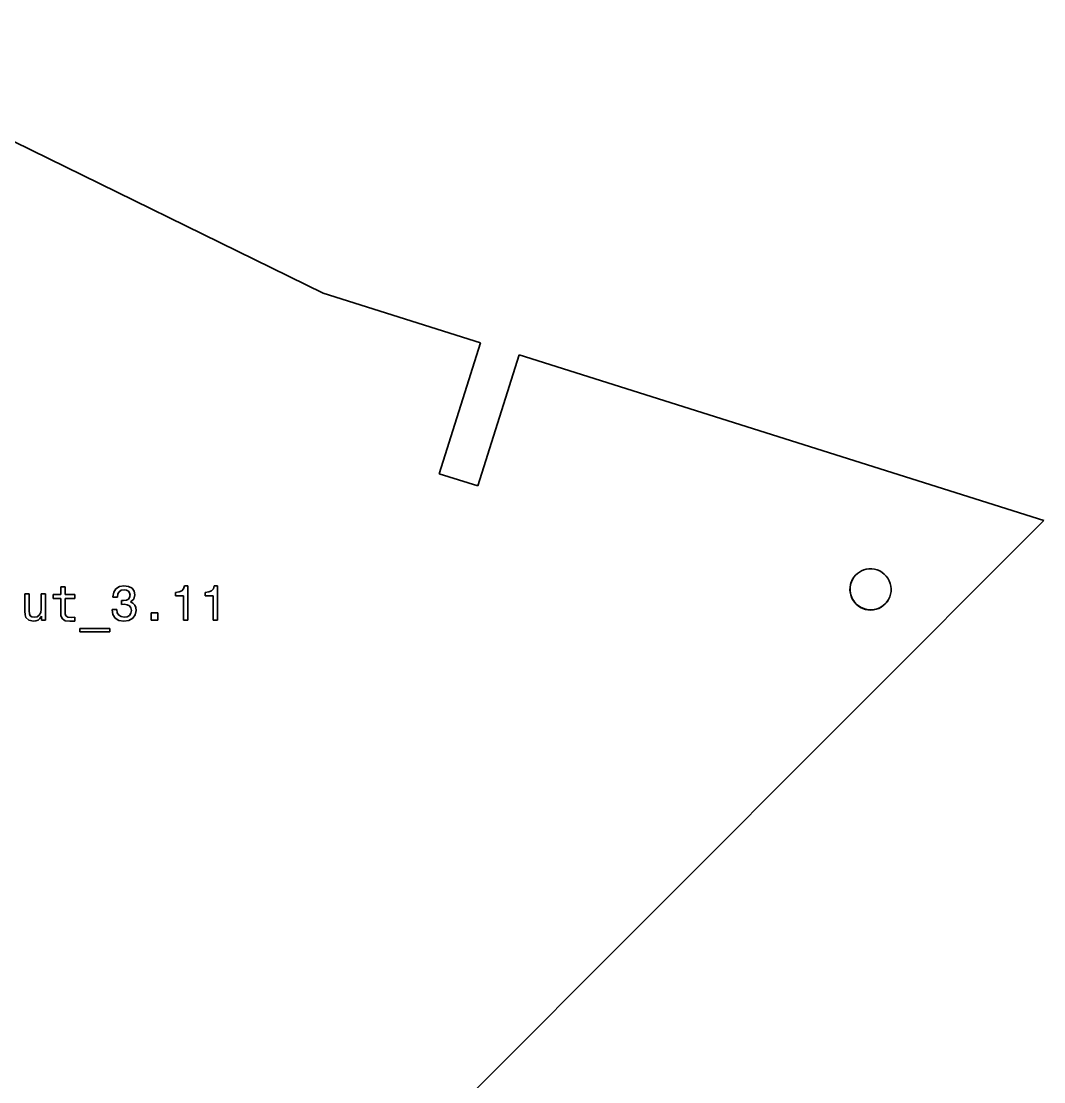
# Model space of a CAD drawing. Extents: x 182 to 477, y 14 to 402.
# Drawn here: x 327.9 to 476.7, y 207.9 to 362.3 of the extents above; entities that cross this region are included whole.
import ezdxf

# ---------------------------------------------------------------- set-up
doc = ezdxf.new("R2010")
doc.units = 0

msp = doc.modelspace()

# ---------------------------------------------------------------- linework, layer by layer
at = {"color": 7, "lineweight": 35}
for p, q in [((371.807861, 322.724304), (290.98291, 362.313782)), ((371.807861, 322.724304), (394.693237, 315.495178)), ((400.319214, 313.718048), (476.699158, 289.590942)), ((476.699158, 289.590942), (219.461761, 31.832611))]:
    msp.add_line(p, q, dxfattribs=at)
at = {"color": 7, "lineweight": 35, "ltscale": 0.5}
for p, q in [((394.693237, 315.495178), (388.669006, 296.424042)), ((394.294983, 294.646912), (400.319214, 313.718048))]:
    msp.add_line(p, q, dxfattribs=at)
at = {"color": 7, "lineweight": 35, "ltscale": 0.1475}
msp.add_line((388.669006, 296.424042), (394.294983, 294.646912), dxfattribs=at)
at = {"color": 7, "lineweight": 35, "ltscale": 0.01585}
for p, q in [((334.228729, 279.939087), (333.594727, 279.939087)), ((329.019806, 278.937683), (328.385803, 278.937683)), ((331.390106, 278.937683), (330.756104, 278.937683))]:
    msp.add_line(p, q, dxfattribs=at)
at = {"color": 7, "lineweight": 35, "ltscale": 0.028278}
for p, q in [((333.594727, 279.939087), (333.594727, 278.807983)), ((334.228729, 278.807983), (334.228729, 279.939087))]:
    msp.add_line(p, q, dxfattribs=at)
at = {"color": 7, "lineweight": 35, "ltscale": 0.014989}
msp.add_line((341.642273, 279.672546), (341.318054, 279.168213), dxfattribs=at)
at = {"color": 7, "lineweight": 35, "ltscale": 0.01474}
msp.add_line((342.139404, 279.989532), (341.642273, 279.672546), dxfattribs=at)
at = {"color": 7, "lineweight": 35, "ltscale": 0.016464}
msp.add_line((342.787811, 280.104797), (342.139404, 279.989532), dxfattribs=at)
at = {"color": 7, "lineweight": 35, "ltscale": 0.017449}
msp.add_line((343.479462, 280.011169), (342.787811, 280.104797), dxfattribs=at)
at = {"color": 7, "lineweight": 35, "ltscale": 0.014261}
msp.add_line((343.983765, 279.744568), (343.479462, 280.011169), dxfattribs=at)
at = {"color": 7, "lineweight": 35, "ltscale": 0.013149}
msp.add_line((344.293579, 279.319519), (343.983765, 279.744568), dxfattribs=at)
at = {"color": 7, "lineweight": 35, "ltscale": 0.009828}
for p, q in [((351.490967, 279.665344), (351.231598, 279.369934)), ((355.828156, 279.665344), (355.568787, 279.369934))]:
    msp.add_line(p, q, dxfattribs=at)
at = {"color": 7, "lineweight": 35, "ltscale": 0.011455}
for p, q in [((351.620667, 280.104797), (351.490967, 279.665344)), ((355.957825, 280.104797), (355.828156, 279.665344))]:
    msp.add_line(p, q, dxfattribs=at)
at = {"color": 7, "lineweight": 35, "ltscale": 0.012247}
msp.add_line((352.110565, 280.104797), (351.620667, 280.104797), dxfattribs=at)
at = {"color": 7, "lineweight": 35, "ltscale": 0.1259}
for p, q in [((352.110565, 275.068787), (352.110565, 280.104797)), ((356.447754, 275.068787), (356.447754, 280.104797))]:
    msp.add_line(p, q, dxfattribs=at)
at = {"color": 7, "lineweight": 35, "ltscale": 0.012248}
msp.add_line((356.447754, 280.104797), (355.957825, 280.104797), dxfattribs=at)
at = {"color": 7, "lineweight": 35, "ltscale": 0.063581}
msp.add_line((328.385803, 278.937683), (328.385803, 276.39444), dxfattribs=at)
at = {"color": 7, "lineweight": 35, "ltscale": 0.06214}
msp.add_line((329.019806, 276.452087), (329.019806, 278.937683), dxfattribs=at)
at = {"color": 7, "lineweight": 35, "ltscale": 0.055836}
msp.add_line((330.756104, 278.937683), (330.756104, 276.704224), dxfattribs=at)
at = {"color": 7, "lineweight": 35, "ltscale": 0.096722}
msp.add_line((331.390106, 275.068787), (331.390106, 278.937683), dxfattribs=at)
at = {"color": 7, "lineweight": 35, "ltscale": 0.013509}
for p, q in [((332.499634, 278.807983), (332.499634, 278.267639)), ((335.67688, 278.267639), (335.67688, 278.807983))]:
    msp.add_line(p, q, dxfattribs=at)
at = {"color": 7, "lineweight": 35, "ltscale": 0.027377}
for p, q in [((333.594727, 278.807983), (332.499634, 278.807983)), ((332.499634, 278.267639), (333.594727, 278.267639))]:
    msp.add_line(p, q, dxfattribs=at)
at = {"color": 7, "lineweight": 35, "ltscale": 0.048451}
msp.add_line((333.594727, 278.267639), (333.594727, 276.32959), dxfattribs=at)
at = {"color": 7, "lineweight": 35, "ltscale": 0.036204}
for p, q in [((335.67688, 278.807983), (334.228729, 278.807983)), ((334.228729, 278.267639), (335.67688, 278.267639))]:
    msp.add_line(p, q, dxfattribs=at)
at = {"color": 7, "lineweight": 35, "ltscale": 0.045749}
msp.add_line((334.228729, 276.437683), (334.228729, 278.267639), dxfattribs=at)
at = {"color": 7, "lineweight": 35, "ltscale": 0.016968}
msp.add_line((341.318054, 279.168213), (341.209991, 278.498169), dxfattribs=at)
at = {"color": 7, "lineweight": 35, "ltscale": 0.00126}
msp.add_line((341.209991, 278.498169), (341.209991, 278.447754), dxfattribs=at)
at = {"color": 7, "lineweight": 35, "ltscale": 0.01603}
msp.add_line((341.209991, 278.447754), (341.851196, 278.447754), dxfattribs=at)
at = {"color": 7, "lineweight": 35, "ltscale": 0.011617}
msp.add_line((341.851196, 278.447754), (341.908844, 278.908844), dxfattribs=at)
at = {"color": 7, "lineweight": 35, "ltscale": 0.009517}
msp.add_line((341.908844, 278.908844), (342.096161, 279.240234), dxfattribs=at)
at = {"color": 7, "lineweight": 35, "ltscale": 0.009092}
msp.add_line((342.096161, 279.240234), (342.398743, 279.441986), dxfattribs=at)
at = {"color": 7, "lineweight": 35, "ltscale": 0.010779}
for p, q in [((342.398743, 279.441986), (342.823822, 279.514038)), ((330.15094, 275.580322), (329.725861, 275.50827))]:
    msp.add_line(p, q, dxfattribs=at)
at = {"color": 7, "lineweight": 35, "ltscale": 0.009477}
msp.add_line((342.823822, 279.514038), (343.198486, 279.45639), dxfattribs=at)
at = {"color": 7, "lineweight": 35, "ltscale": 0.008378}
msp.add_line((343.465027, 278.137939), (343.162445, 277.993866), dxfattribs=at)
at = {"color": 7, "lineweight": 35, "ltscale": 0.007819}
msp.add_line((343.198486, 279.45639), (343.472229, 279.305115), dxfattribs=at)
at = {"color": 7, "lineweight": 35, "ltscale": 0.00735}
msp.add_line((343.637939, 278.375702), (343.465027, 278.137939), dxfattribs=at)
at = {"color": 7, "lineweight": 35, "ltscale": 0.007394}
msp.add_line((343.472229, 279.305115), (343.637939, 279.06012), dxfattribs=at)
at = {"color": 7, "lineweight": 35, "ltscale": 0.008442}
msp.add_line((343.637939, 279.06012), (343.702789, 278.728729), dxfattribs=at)
at = {"color": 7, "lineweight": 35, "ltscale": 0.008973}
msp.add_line((343.702789, 278.728729), (343.637939, 278.375702), dxfattribs=at)
at = {"color": 7, "lineweight": 35, "ltscale": 0.01522}
msp.add_line((343.767639, 277.748901), (344.235931, 278.137939), dxfattribs=at)
at = {"color": 7, "lineweight": 35, "ltscale": 0.016035}
msp.add_line((344.235931, 278.137939), (344.401642, 278.757568), dxfattribs=at)
at = {"color": 7, "lineweight": 35, "ltscale": 0.014306}
msp.add_line((344.401642, 278.757568), (344.293579, 279.319519), dxfattribs=at)
at = {"color": 7, "lineweight": 35, "ltscale": 0.013764}
msp.add_line((350.835358, 279.197021), (350.287811, 279.139404), dxfattribs=at)
at = {"color": 7, "lineweight": 35, "ltscale": 0.012788}
for p, q in [((350.287811, 279.139404), (350.287811, 278.627869)), ((354.624969, 279.139404), (354.624969, 278.627869))]:
    msp.add_line(p, q, dxfattribs=at)
at = {"color": 7, "lineweight": 35, "ltscale": 0.029179}
for p, q in [((350.287811, 278.627869), (351.454956, 278.627869)), ((354.624969, 278.627869), (355.792114, 278.627869))]:
    msp.add_line(p, q, dxfattribs=at)
at = {"color": 7, "lineweight": 35, "ltscale": 0.010808}
for p, q in [((351.231598, 279.369934), (350.835358, 279.197021)), ((355.568787, 279.369934), (355.172546, 279.197021))]:
    msp.add_line(p, q, dxfattribs=at)
at = {"color": 7, "lineweight": 35, "ltscale": 0.088977}
for p, q in [((351.454956, 278.627869), (351.454956, 275.068787)), ((355.792114, 278.627869), (355.792114, 275.068787))]:
    msp.add_line(p, q, dxfattribs=at)
at = {"color": 7, "lineweight": 35, "ltscale": 0.013765}
msp.add_line((355.172546, 279.197021), (354.624969, 279.139404), dxfattribs=at)
at = {"color": 7, "lineweight": 35, "ltscale": 0.013093}
msp.add_line((330.756104, 276.704224), (330.684082, 276.185486), dxfattribs=at)
at = {"color": 7, "lineweight": 35, "ltscale": 0.001261}
msp.add_line((341.094727, 276.639404), (341.094727, 276.588959), dxfattribs=at)
at = {"color": 7, "lineweight": 35, "ltscale": 0.016571}
msp.add_line((341.757568, 276.639404), (341.094727, 276.639404), dxfattribs=at)
at = {"color": 7, "lineweight": 35, "ltscale": 0.017529}
msp.add_line((341.094727, 276.588959), (341.209991, 275.897339), dxfattribs=at)
at = {"color": 7, "lineweight": 35, "ltscale": 0.012052}
msp.add_line((341.836792, 276.163879), (341.757568, 276.639404), dxfattribs=at)
at = {"color": 7, "lineweight": 35, "ltscale": 0.007027}
msp.add_line((342.75177, 277.950623), (342.470795, 277.957825), dxfattribs=at)
at = {"color": 7, "lineweight": 35, "ltscale": 0.014229}
msp.add_line((342.470795, 277.957825), (342.470795, 277.388672), dxfattribs=at)
at = {"color": 7, "lineweight": 35, "ltscale": 0.008833}
msp.add_line((342.470795, 277.388672), (342.823822, 277.403076), dxfattribs=at)
at = {"color": 7, "lineweight": 35, "ltscale": 0.010324}
msp.add_line((343.162445, 277.993866), (342.75177, 277.950623), dxfattribs=at)
at = {"color": 7, "lineweight": 35, "ltscale": 0.011462}
msp.add_line((342.823822, 277.403076), (343.27771, 277.338257), dxfattribs=at)
at = {"color": 7, "lineweight": 35, "ltscale": 0.009505}
msp.add_line((343.27771, 277.338257), (343.616333, 277.165344), dxfattribs=at)
at = {"color": 7, "lineweight": 35, "ltscale": 0.008648}
msp.add_line((343.616333, 277.165344), (343.818054, 276.884338), dxfattribs=at)
at = {"color": 7, "lineweight": 35, "ltscale": 0.009919}
msp.add_line((344.113464, 277.554382), (343.767639, 277.748901), dxfattribs=at)
at = {"color": 7, "lineweight": 35, "ltscale": 0.010632}
msp.add_line((343.890106, 276.516907), (343.810852, 276.09906), dxfattribs=at)
at = {"color": 7, "lineweight": 35, "ltscale": 0.009361}
msp.add_line((343.818054, 276.884338), (343.890106, 276.516907), dxfattribs=at)
at = {"color": 7, "lineweight": 35, "ltscale": 0.009298}
msp.add_line((344.372833, 277.287811), (344.113464, 277.554382), dxfattribs=at)
at = {"color": 7, "lineweight": 35, "ltscale": 0.00951}
msp.add_line((344.531311, 276.941986), (344.372833, 277.287811), dxfattribs=at)
at = {"color": 7, "lineweight": 35, "ltscale": 0.016531}
msp.add_line((344.45929, 275.8685), (344.588959, 276.516907), dxfattribs=at)
at = {"color": 7, "lineweight": 35, "ltscale": 0.010724}
for p, q in [((344.588959, 276.516907), (344.531311, 276.941986)), ((330.684082, 276.185486), (330.475128, 275.810852))]:
    msp.add_line(p, q, dxfattribs=at)
at = {"color": 7, "lineweight": 35, "ltscale": 0.0128}
msp.add_line((328.385803, 276.39444), (328.40741, 275.882904), dxfattribs=at)
at = {"color": 7, "lineweight": 35, "ltscale": 0.011165}
msp.add_line((328.40741, 275.882904), (328.544312, 275.457825), dxfattribs=at)
at = {"color": 7, "lineweight": 35, "ltscale": 0.014273}
msp.add_line((328.544312, 275.457825), (328.962158, 275.068787), dxfattribs=at)
at = {"color": 7, "lineweight": 35, "ltscale": 0.017097}
msp.add_line((328.962158, 275.068787), (329.632202, 274.931885), dxfattribs=at)
at = {"color": 7, "lineweight": 35, "ltscale": 0.010472}
msp.add_line((329.048615, 276.03421), (329.019806, 276.452087), dxfattribs=at)
at = {"color": 7, "lineweight": 35, "ltscale": 0.007994}
msp.add_line((329.171082, 275.738831), (329.048615, 276.03421), dxfattribs=at)
at = {"color": 7, "lineweight": 35, "ltscale": 0.00692}
msp.add_line((329.387238, 275.565918), (329.171082, 275.738831), dxfattribs=at)
at = {"color": 7, "lineweight": 35, "ltscale": 0.008587}
msp.add_line((329.725861, 275.50827), (329.387238, 275.565918), dxfattribs=at)
at = {"color": 7, "lineweight": 35, "ltscale": 0.009094}
msp.add_line((329.632202, 274.931885), (329.992432, 274.98233), dxfattribs=at)
at = {"color": 7, "lineweight": 35, "ltscale": 0.008396}
msp.add_line((329.992432, 274.98233), (330.302216, 275.112), dxfattribs=at)
at = {"color": 7, "lineweight": 35, "ltscale": 0.009945}
msp.add_line((330.475128, 275.810852), (330.15094, 275.580322), dxfattribs=at)
at = {"color": 7, "lineweight": 35, "ltscale": 0.008694}
msp.add_line((330.302216, 275.112), (330.568787, 275.335358), dxfattribs=at)
at = {"color": 7, "lineweight": 35, "ltscale": 0.009741}
msp.add_line((330.568787, 275.335358), (330.784912, 275.659546), dxfattribs=at)
at = {"color": 7, "lineweight": 35, "ltscale": 0.014769}
msp.add_line((330.784912, 275.659546), (330.784912, 275.068787), dxfattribs=at)
at = {"color": 7, "lineweight": 35, "ltscale": 0.01513}
msp.add_line((330.784912, 275.068787), (331.390106, 275.068787), dxfattribs=at)
at = {"color": 7, "lineweight": 35, "ltscale": 0.015707}
msp.add_line((333.594727, 276.32959), (333.637939, 275.702789), dxfattribs=at)
at = {"color": 7, "lineweight": 35, "ltscale": 0.011926}
msp.add_line((333.637939, 275.702789), (333.839691, 275.270508), dxfattribs=at)
at = {"color": 7, "lineweight": 35, "ltscale": 0.011894}
msp.add_line((333.839691, 275.270508), (334.243134, 275.018372), dxfattribs=at)
at = {"color": 7, "lineweight": 35, "ltscale": 0.010642}
msp.add_line((334.250366, 276.012573), (334.228729, 276.437683), dxfattribs=at)
at = {"color": 7, "lineweight": 35, "ltscale": 0.017247}
msp.add_line((334.243134, 275.018372), (334.927582, 274.931885), dxfattribs=at)
at = {"color": 7, "lineweight": 35, "ltscale": 0.008095}
msp.add_line((334.365631, 275.709991), (334.250366, 276.012573), dxfattribs=at)
at = {"color": 7, "lineweight": 35, "ltscale": 0.008043}
msp.add_line((334.632202, 275.529877), (334.365631, 275.709991), dxfattribs=at)
at = {"color": 7, "lineweight": 35, "ltscale": 0.012511}
msp.add_line((335.129303, 275.472229), (334.632202, 275.529877), dxfattribs=at)
at = {"color": 7, "lineweight": 35, "ltscale": 0.018754}
msp.add_line((334.927582, 274.931885), (335.67688, 274.967926), dxfattribs=at)
at = {"color": 7, "lineweight": 35, "ltscale": 0.013732}
msp.add_line((335.67688, 275.515472), (335.129303, 275.472229), dxfattribs=at)
at = {"color": 7, "lineweight": 35, "ltscale": 0.013689}
msp.add_line((335.67688, 274.967926), (335.67688, 275.515472), dxfattribs=at)
at = {"color": 7, "lineweight": 35, "ltscale": 0.015487}
msp.add_line((341.209991, 275.897339), (341.548615, 275.378601), dxfattribs=at)
at = {"color": 7, "lineweight": 35, "ltscale": 0.015694}
msp.add_line((341.548615, 275.378601), (342.081757, 275.04718), dxfattribs=at)
at = {"color": 7, "lineweight": 35, "ltscale": 0.010101}
msp.add_line((342.045715, 275.818054), (341.836792, 276.163879), dxfattribs=at)
at = {"color": 7, "lineweight": 35, "ltscale": 0.009892}
msp.add_line((342.377136, 275.601929), (342.045715, 275.818054), dxfattribs=at)
at = {"color": 7, "lineweight": 35, "ltscale": 0.017915}
msp.add_line((342.081757, 275.04718), (342.787811, 274.924683), dxfattribs=at)
at = {"color": 7, "lineweight": 35, "ltscale": 0.01149}
msp.add_line((342.831055, 275.529877), (342.377136, 275.601929), dxfattribs=at)
at = {"color": 7, "lineweight": 35, "ltscale": 0.01898}
msp.add_line((342.787811, 274.924683), (343.537079, 275.04718), dxfattribs=at)
at = {"color": 7, "lineweight": 35, "ltscale": 0.011105}
msp.add_line((343.270508, 275.594727), (342.831055, 275.529877), dxfattribs=at)
at = {"color": 7, "lineweight": 35, "ltscale": 0.009607}
msp.add_line((343.601929, 275.789246), (343.270508, 275.594727), dxfattribs=at)
at = {"color": 7, "lineweight": 35, "ltscale": 0.016131}
msp.add_line((343.537079, 275.04718), (344.09906, 275.364197), dxfattribs=at)
at = {"color": 7, "lineweight": 35, "ltscale": 0.009342}
msp.add_line((343.810852, 276.09906), (343.601929, 275.789246), dxfattribs=at)
at = {"color": 7, "lineweight": 35, "ltscale": 0.015494}
msp.add_line((344.09906, 275.364197), (344.45929, 275.8685), dxfattribs=at)
at = {"color": 7, "lineweight": 35, "ltscale": 0.026837}
for p, q in [((346.750336, 276.142273), (346.750336, 275.068787)), ((347.744568, 275.068787), (347.744568, 276.142273))]:
    msp.add_line(p, q, dxfattribs=at)
at = {"color": 7, "lineweight": 35, "ltscale": 0.024856}
for p, q in [((347.744568, 276.142273), (346.750336, 276.142273)), ((346.750336, 275.068787), (347.744568, 275.068787))]:
    msp.add_line(p, q, dxfattribs=at)
at = {"color": 7, "lineweight": 35, "ltscale": 0.01639}
msp.add_line((351.454956, 275.068787), (352.110565, 275.068787), dxfattribs=at)
at = {"color": 7, "lineweight": 35, "ltscale": 0.016391}
msp.add_line((355.792114, 275.068787), (356.447754, 275.068787), dxfattribs=at)
at = {"color": 7, "lineweight": 35, "ltscale": 0.012608}
for p, q in [((336.404541, 273.872803), (336.404541, 273.3685)), ((340.741699, 273.3685), (340.741699, 273.872803))]:
    msp.add_line(p, q, dxfattribs=at)
at = {"color": 7, "lineweight": 35, "ltscale": 0.108429}
for p, q in [((340.741699, 273.872803), (336.404541, 273.872803)), ((336.404541, 273.3685), (340.741699, 273.3685))]:
    msp.add_line(p, q, dxfattribs=at)
at = {"color": 7, "lineweight": 35}
for centre, radius, start, end in [((451.481171, 279.568726), 3.000049, 94.6697, 150.698371), ((451.48114, 279.568787), 2.999998, 330.697437, 94.669099), ((451.481079, 279.568787), 3.000049, 150.697442, 330.697771), ((451.49646, 279.596161), 3.000048, 150.995101, 330.3956)]:
    msp.add_arc(centre, radius, start, end, dxfattribs=at)

doc.saveas('drawing.dxf')
